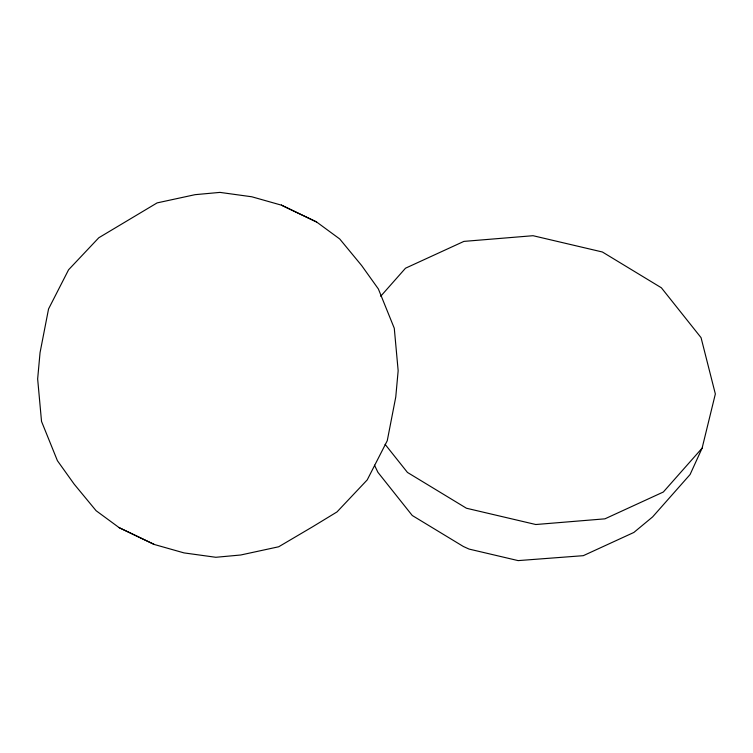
<?xml version="1.0" encoding="UTF-8"?>
<svg xmlns="http://www.w3.org/2000/svg" width="753" height="753" viewBox="0 0 753 753"><rect width="100%" height="100%" fill="white"/><g stroke="black" fill="none" stroke-linecap="round" stroke-linejoin="round"><path stroke-width="1.13" d="M374.486 465.166L377.912 472.319L412.258 515.494L463.359 546.49L469.1 549.088L518.139 560.609L583.283 555.676L633.857 532.456L652.625 516.897L690.077 474.541L702.107 448.167L715.35 393.96L701.052 337.645L661.379 287.787L602.381 251.991L533.039 235.708L463.904 241.393L405.5 268.209L380.689 296.268M702.107 448.167L663.327 492.02L604.932 518.836L535.797 524.521L466.446 508.237L407.448 472.432L385.094 444.336M281.537 205.192L251.794 196.778L219.97 192.392L195.093 194.669L157.113 202.896L98.794 237.76L68.579 269.781L48.55 308.956L40.05 352.63L37.65 378.947L41.528 421.416L57.416 460.704L74.161 484.132L96.092 510.703L119.2 527.684L154.271 544.475L184.014 552.9L215.838 557.286L240.715 554.999L278.695 546.772L312.533 526.827L337.015 511.918L367.229 479.896L387.258 440.712L395.758 397.038L398.158 370.721L394.28 328.261L378.382 288.973L361.647 265.545L339.716 238.965L316.599 221.984L281.537 205.192L316.599 221.984M119.2 527.684L154.271 544.475"/></g></svg>
